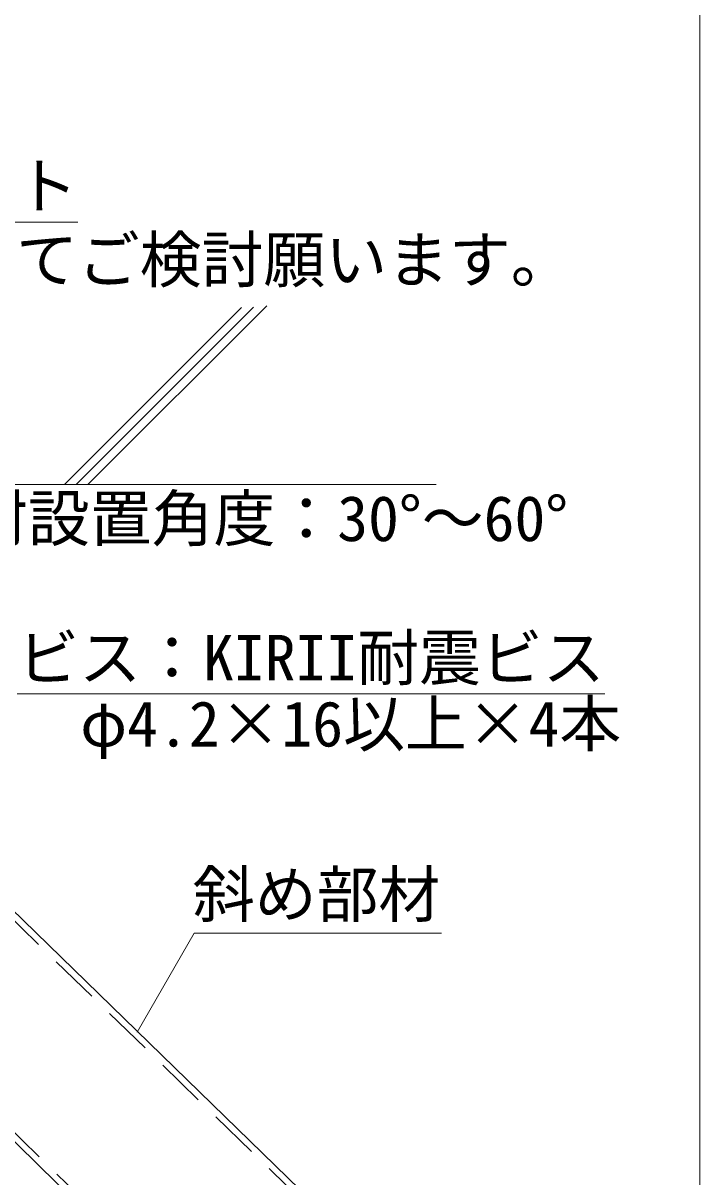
# Model space of a CAD drawing. Units: millimetres on the paper, enlarged 40 times, with parts at other scales. Extents: x -7800 to 7800, y -5578 to 5485.
# Drawn here: x -735 to -78, y -1192 to -72 of the extents above; entities that cross this region are included whole.
import ezdxf
from ezdxf.enums import TextEntityAlignment as Align

# ---------------------------------------------------------------- set-up
doc = ezdxf.new("R2010")
doc.units = ezdxf.units.MM
doc.header["$LTSCALE"] = 40
doc.linetypes.add('DASHED1', pattern=[1.8, 1.2, -0.6])
for name, color, linetype, lineweight in [('3-4_斜め部材', 4, 'Continuous', 9), ('3-6_文字', 7, 'Continuous', 18), ('3-9_躯体', 4, 'DASHED1', 9), ('F-2_太線１', 3, 'Continuous', 18)]:
    doc.layers.add(name, color=color, linetype=linetype, lineweight=lineweight)
doc.styles.add('ＭＳ ゴシック', font='')
doc.styles.get('ＭＳ ゴシック').set_extended_font_data('MS Gothic')

msp = doc.modelspace()

# ---------------------------------------------------------------- linework, layer by layer
at = {"layer": '3-4_斜め部材'}
for p, q in [((-956.18, -727.25), (-300.84, -1364.22)), ((-1067.69, -841.99), (-530.4, -1364.22))]:
    msp.add_line(p, q, dxfattribs=at)
at = {"layer": '3-4_斜め部材', "linetype": 'DASHED1'}
for p, q in [((-960.64, -731.84), (-310.02, -1364.22)), ((-1063.23, -837.4), (-521.22, -1364.22))]:
    msp.add_line(p, q, dxfattribs=at)
at = {"layer": '3-6_文字'}
for p, q in [((-1101.63, -265.4), (-681.63, -265.4)), ((-740.29, -722.99), (-170.29, -722.99)), ((-624.2, -1051.15), (-568.76, -955.13)), ((-568.76, -955.13), (-328.76, -955.13))]:
    msp.add_line(p, q, dxfattribs=at)
at = {"layer": '3-9_躯体', "linetype": 'Continuous'}
for p, q in [((-498.36, -346.42), (-671.81, -519.87)), ((-522.71, -348.14), (-694.44, -519.87)), ((-511.08, -347.83), (-683.13, -519.87)), ((-334.08, -519.87), (-1687.47, -519.87))]:
    msp.add_line(p, q, dxfattribs=at)
at = {"layer": 'F-2_太線１'}
msp.add_line((-78.18, 1696.25), (-78.18, -4783.77), dxfattribs=at)

# ---------------------------------------------------------------- texts
at = {"layer": '3-6_文字', "style": 'ＭＳ ゴシック'}
for s, p in [('天井インサート', (-1101.63, -265.4)), ('※設計者様にてご検討願います。', (-1101.63, -336.96)), ('斜め部材設置角度：30°～60°', (-970.04, -587.98)), ('ビス：KIRII耐震ビス', (-740.29, -722.99)), ('\u3000φ4.2×16以上×4本', (-739.29, -787.22)), ('斜め部材', (-570.02, -952.61))]:
    msp.add_text(s, height=43.99, dxfattribs=at).set_placement(p, align=Align.BOTTOM_LEFT)

doc.saveas('drawing.dxf')
